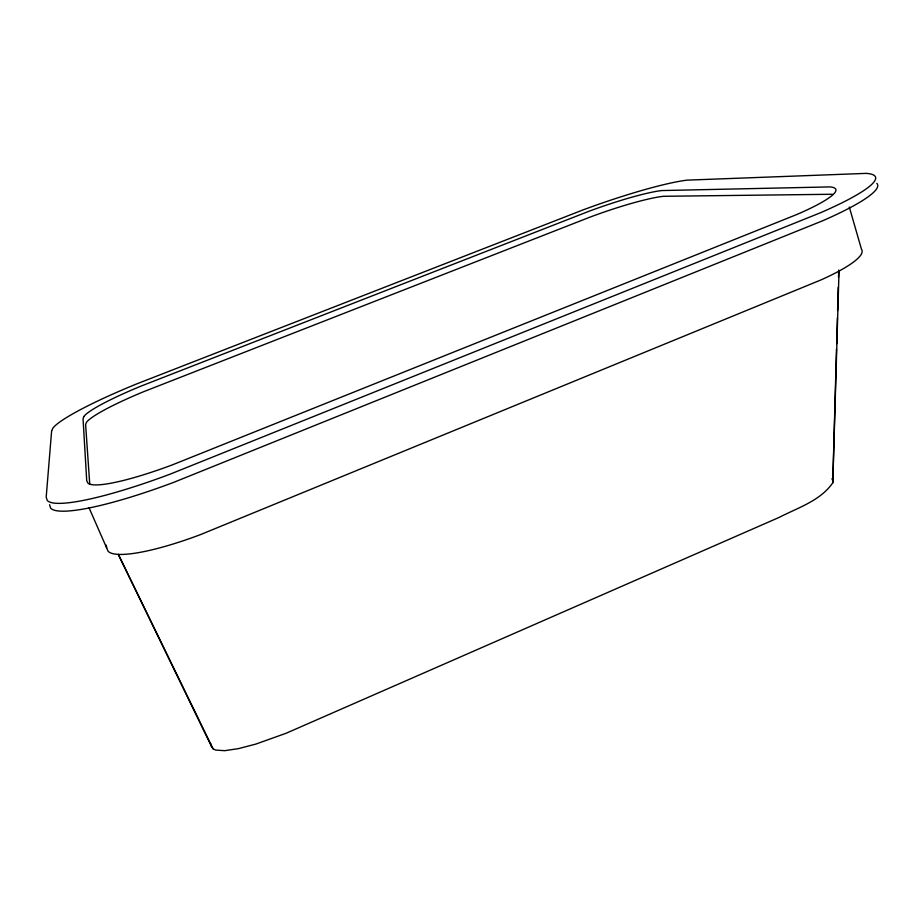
<?xml version="1.0" encoding="UTF-8"?>
<svg xmlns="http://www.w3.org/2000/svg" width="924" height="924" viewBox="0 0 924 924"><rect width="100%" height="100%" fill="white"/><g stroke="black" fill="none" stroke-linecap="round" stroke-linejoin="round"><path stroke-width="1.39" d="M836.497 349.099L832.778 482.802C820.454 500.796 797.574 507.865 778.944 517.498L286.082 733.275L255.809 744.097L238.392 748.648L224.682 750.681L215.638 750.069L213.051 748.798L211.423 746.326L118.272 554.435M836.694 343.67L837.41 317.741M837.606 310.533L838.207 287.272M838.518 277.385L838.692 270.016M839.038 270.697L832.778 482.802L832.951 480.572L831.9 478.805M832.374 194.271L663.559 196.292A71.298 8.674 -19.2 0 0 590.702 216.863L144.306 391.429A75.78 9.598 -21.4 0 0 86.313 422.603L85.62 424.682L89.732 484.061M118.364 554.412L213.051 748.798M89.062 507.819L108.12 551.258A105.348 21.102 -22.1 0 0 200.878 534.465L820.962 279.926A99.064 18.272 -17.8 0 0 861.503 249.33L849.295 207.034M49.573 504.723L50.658 508.131A140.806 23.077 -21.7 0 0 173.573 482.409L822.626 220.79A132.294 19.947 -18.3 0 0 876.807 183.379M210.695 743.543L211.423 746.326M106.318 545.148L106.618 547.978M51.629 430.873L46.2 497.112L47.239 500.427A140.991 22.407 -21.7 0 0 170.108 474.162L820.293 212.832A132.467 19.369 -18.3 0 0 866.331 173.377L687.017 180.145A102.622 12.116 -19.2 0 0 583.183 209.852L136.821 383.864A109.101 13.41 -21.3 0 0 52.841 428.228L51.629 430.873M83.761 416.689L83.045 418.722L86.717 480.723L87.965 483.183A97.956 15.546 -21.7 0 0 172.927 464.657L796.835 214.495A92.053 13.444 -18.3 0 0 830.226 186.902L661.734 190.563A71.367 8.42 -19.2 0 0 588.865 211.319L141.926 385.758A75.86 9.309 -21.3 0 0 83.761 416.689"/></g></svg>
